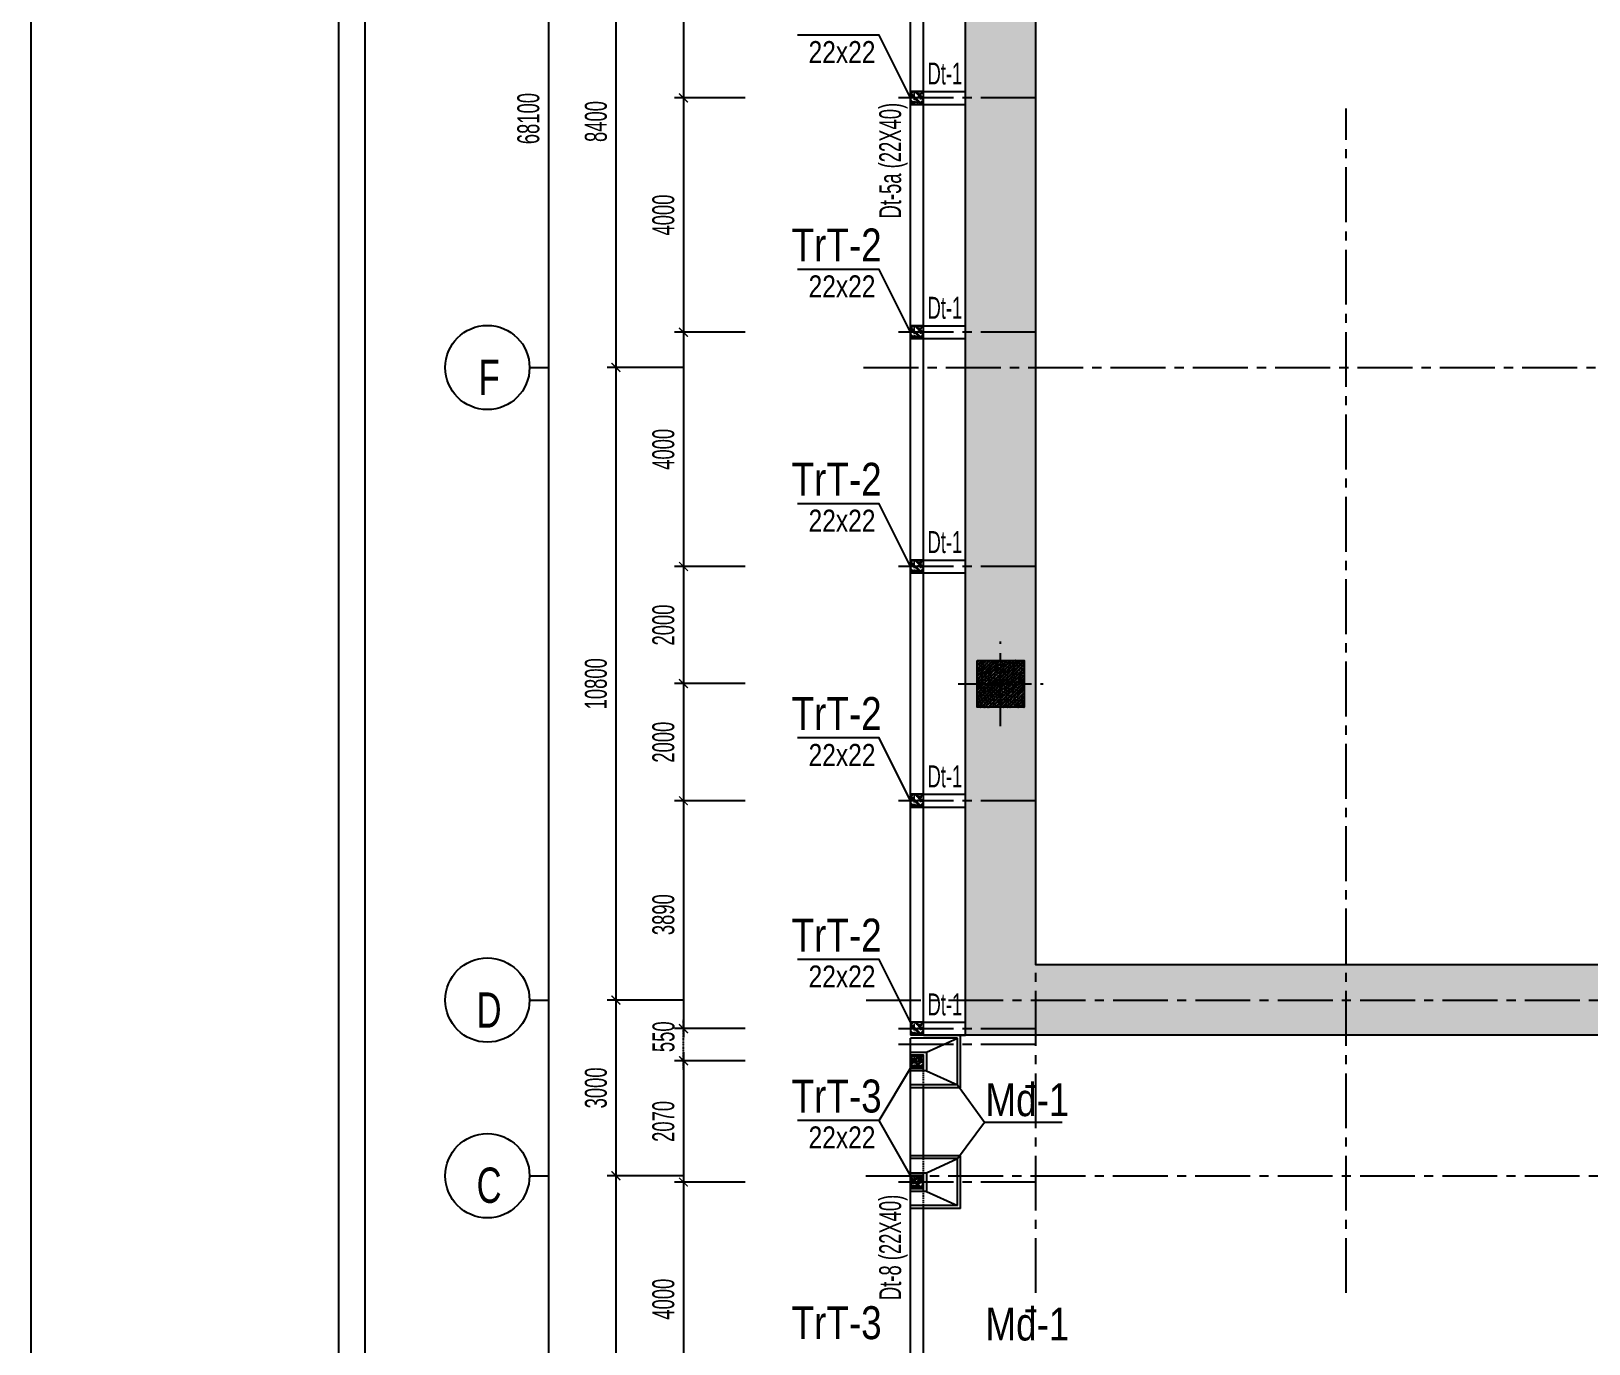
# Model space of a CAD drawing. Extents: x 195594 to 457145, y -254194 to -165094.
# Drawn here: x 195594 to 222194, y -229591 to -207179 of the extents above; entities that cross this region are included whole.
import ezdxf
from ezdxf.enums import TextEntityAlignment as Align

# ---------------------------------------------------------------- set-up
doc = ezdxf.new("R2010")
doc.units = 0
doc.header["$LTSCALE"] = 0.5
doc.header["$MEASUREMENT"] = 0
doc.linetypes.add('CENTER2', pattern=[1.125, 0.75, -0.125, 0.125, -0.125])
doc.linetypes.add('HIDDEN', pattern=[0.375, 0.25, -0.125])
doc.layers.get('0').update_dxf_attribs({"linetype": 'CONTINUOUS'})
doc.layers.get('Defpoints').update_dxf_attribs({"linetype": 'CONTINUOUS'})
for name, color, linetype in [('CDC -TEXT KHUNG', 7, 'CONTINUOUS'), ('CDC-KHUNGTEN', 7, 'CONTINUOUS'), ('CDC.01.AXIS', 160, 'CENTER2'), ('CDC.02.DIM', 1, 'CONTINUOUS'), ('CDC.03.BORDER', 3, 'CONTINUOUS'), ('CDC.04.HIDDEN', 8, 'HIDDEN'), ('CDC.06.TEXT', 2, 'CONTINUOUS'), ('CDC.10.HATCH', 9, 'CONTINUOUS'), ('CDC.11.NOTE', 8, 'CONTINUOUS')]:
    doc.layers.add(name, color=color, linetype=linetype)
doc.layers.add('Tpl_Bound', color=1, linetype='CONTINUOUS', plot=False)
doc.styles.add('ARIAL', font='arial.ttf', dxfattribs={"width": 0.6})
doc.dimstyles.new('150', dxfattribs={"dimscale": 150, "dimtxt": 2.5, "dimasz": 1, "dimexe": 1, "dimexo": 0, "dimgap": 1, "dimtad": 1, "dimdec": 0, "dimdsep": 46, "dimtxsty": 'ARIAL', "dimblk": 'ARCHTICK', "dimcen": 1, "dimdle": 1, "dimclrd": 1, "dimclre": 1, "dimclrt": 2, "dimadec": 0, "dimazin": 0, "dimtfac": 0.00072, "dimtdec": 0, "dimtix": 1, "dimtmove": 2, "dimatfit": 3, "dimldrblk": 'ARCHTICK', "dimfxl": 1, "dimtolj": 1, "dimarcsym": 0})

# ---------------------------------------------------------------- blocks, each defined once
blk = doc.blocks.new('_ARCHTICK')
at = {"color": 0, "linetype": 'ByBlock', "const_width": 0.15}
blk.add_lwpolyline([(-0.5, -0.5), (0.5, 0.5)], dxfattribs=at)
blk = doc.blocks.new('*D197')
at = {"layer": 'CDC.02.DIM', "color": 1, "lineweight": -2, "transparency": 16777216}
for p, q in [((206733, -204522), (205430, -204522)), ((205580, -204372), (205580, -213072)), ((206733, -212922), (205430, -212922))]:
    blk.add_line(p, q, dxfattribs=at)
at = {"layer": 'Defpoints', "color": 0, "transparency": 16777216}
for p in [(206733, -204522), (205580, -212922), (206733, -212922)]:
    blk.add_point(p, dxfattribs=at)
at = {"layer": 'CDC.02.DIM', "color": 1, "lineweight": -2, "transparency": 16777216, "xscale": 150, "yscale": 150, "zscale": 150}
for p, rotation in [((205580, -204522), 90), ((205580, -212922), 270)]:
    blk.add_blockref('_ARCHTICK', p, dxfattribs=dict(at, rotation=rotation))
at = {"layer": 'CDC.02.DIM', "color": 2, "transparency": 16777216, "insert": (205239, -208722), "char_height": 375, "attachment_point": 5, "rotation": 90, "style": 'ARIAL'}
blk.add_mtext('\\A1;8400', dxfattribs=at)
blk = doc.blocks.new('*D198')
at = {"layer": 'CDC.02.DIM', "color": 1, "lineweight": -2, "transparency": 16777216}
for p, q in [((205580, -212772), (205580, -223872)), ((206733, -212922), (205430, -212922)), ((206733, -223722), (205430, -223722))]:
    blk.add_line(p, q, dxfattribs=at)
at = {"layer": 'Defpoints', "color": 0, "transparency": 16777216}
for p in [(206733, -212922), (205580, -223722), (206733, -223722)]:
    blk.add_point(p, dxfattribs=at)
at = {"layer": 'CDC.02.DIM', "color": 1, "lineweight": -2, "transparency": 16777216, "xscale": 150, "yscale": 150, "zscale": 150}
for p, rotation in [((205580, -212922), 90), ((205580, -223722), 270)]:
    blk.add_blockref('_ARCHTICK', p, dxfattribs=dict(at, rotation=rotation))
at = {"layer": 'CDC.02.DIM', "color": 2, "transparency": 16777216, "insert": (205239, -218322), "char_height": 375, "attachment_point": 5, "rotation": 90, "style": 'ARIAL'}
blk.add_mtext('\\A1;10800', dxfattribs=at)
blk = doc.blocks.new('*D199')
at = {"layer": 'CDC.02.DIM', "color": 1, "lineweight": -2, "transparency": 16777216}
for p, q in [((205580, -223572), (205580, -226872)), ((206733, -223722), (205430, -223722)), ((206733, -226722), (205430, -226722))]:
    blk.add_line(p, q, dxfattribs=at)
at = {"layer": 'Defpoints', "color": 0, "transparency": 16777216}
for p in [(206733, -223722), (205580, -226722), (206733, -226722)]:
    blk.add_point(p, dxfattribs=at)
at = {"layer": 'CDC.02.DIM', "color": 1, "lineweight": -2, "transparency": 16777216, "xscale": 150, "yscale": 150, "zscale": 150}
for p, rotation in [((205580, -223722), 90), ((205580, -226722), 270)]:
    blk.add_blockref('_ARCHTICK', p, dxfattribs=dict(at, rotation=rotation))
at = {"layer": 'CDC.02.DIM', "color": 2, "transparency": 16777216, "insert": (205239, -225222), "char_height": 375, "attachment_point": 5, "rotation": 90, "style": 'ARIAL'}
blk.add_mtext('\\A1;3000', dxfattribs=at)
blk = doc.blocks.new('*D200')
at = {"layer": 'CDC.02.DIM', "color": 1, "lineweight": -2, "transparency": 16777216}
for p, q in [((204428, -174472), (204428, -242872)), ((206733, -174622), (204278, -174622)), ((206733, -242722), (204278, -242722))]:
    blk.add_line(p, q, dxfattribs=at)
at = {"layer": 'Defpoints', "color": 0, "transparency": 16777216}
for p in [(206733, -174622), (204428, -242722), (206733, -242722)]:
    blk.add_point(p, dxfattribs=at)
at = {"layer": 'CDC.02.DIM', "color": 1, "lineweight": -2, "transparency": 16777216, "xscale": 150, "yscale": 150, "zscale": 150}
for p, rotation in [((204428, -174622), 90), ((204428, -242722), 270)]:
    blk.add_blockref('_ARCHTICK', p, dxfattribs=dict(at, rotation=rotation))
at = {"layer": 'CDC.02.DIM', "color": 2, "transparency": 16777216, "insert": (204086, -208672), "char_height": 375, "attachment_point": 5, "rotation": 90, "style": 'ARIAL'}
blk.add_mtext('\\A1;68100', dxfattribs=at)
blk = doc.blocks.new('*D262')
at = {"layer": 'CDC.02.DIM', "color": 1, "lineweight": -2, "transparency": 16777216}
for p, q in [((206733, -204169), (206733, -208469)), ((207789, -204319), (206583, -204319)), ((207789, -208319), (206583, -208319))]:
    blk.add_line(p, q, dxfattribs=at)
at = {"layer": 'Defpoints', "color": 0, "transparency": 16777216}
for p in [(207789, -204319), (206733, -208319), (207789, -208319)]:
    blk.add_point(p, dxfattribs=at)
at = {"layer": 'CDC.02.DIM', "color": 1, "lineweight": -2, "transparency": 16777216, "xscale": 150, "yscale": 150, "zscale": 150}
for p, rotation in [((206733, -204319), 90), ((206733, -208319), 270)]:
    blk.add_blockref('_ARCHTICK', p, dxfattribs=dict(at, rotation=rotation))
at = {"layer": 'CDC.02.DIM', "color": 2, "transparency": 16777216, "insert": (206391, -206319), "char_height": 375, "attachment_point": 5, "rotation": 90, "style": 'ARIAL'}
blk.add_mtext('\\A1;4000', dxfattribs=at)
blk = doc.blocks.new('*D263')
at = {"layer": 'CDC.02.DIM', "color": 1, "lineweight": -2, "transparency": 16777216}
for p, q in [((206733, -208169), (206733, -212469)), ((207789, -208319), (206583, -208319)), ((207789, -212319), (206583, -212319))]:
    blk.add_line(p, q, dxfattribs=at)
at = {"layer": 'Defpoints', "color": 0, "transparency": 16777216}
for p in [(207789, -208319), (206733, -212319), (207789, -212319)]:
    blk.add_point(p, dxfattribs=at)
at = {"layer": 'CDC.02.DIM', "color": 1, "lineweight": -2, "transparency": 16777216, "xscale": 150, "yscale": 150, "zscale": 150}
for p, rotation in [((206733, -208319), 90), ((206733, -212319), 270)]:
    blk.add_blockref('_ARCHTICK', p, dxfattribs=dict(at, rotation=rotation))
at = {"layer": 'CDC.02.DIM', "color": 2, "transparency": 16777216, "insert": (206391, -210319), "char_height": 375, "attachment_point": 5, "rotation": 90, "style": 'ARIAL'}
blk.add_mtext('\\A1;4000', dxfattribs=at)
blk = doc.blocks.new('*D264')
at = {"layer": 'CDC.02.DIM', "color": 1, "lineweight": -2, "transparency": 16777216}
for p, q in [((206733, -212169), (206733, -216469)), ((207789, -212319), (206583, -212319)), ((207789, -216319), (206583, -216319))]:
    blk.add_line(p, q, dxfattribs=at)
at = {"layer": 'Defpoints', "color": 0, "transparency": 16777216}
for p in [(207789, -212319), (206733, -216319), (207789, -216319)]:
    blk.add_point(p, dxfattribs=at)
at = {"layer": 'CDC.02.DIM', "color": 1, "lineweight": -2, "transparency": 16777216, "xscale": 150, "yscale": 150, "zscale": 150}
for p, rotation in [((206733, -212319), 90), ((206733, -216319), 270)]:
    blk.add_blockref('_ARCHTICK', p, dxfattribs=dict(at, rotation=rotation))
at = {"layer": 'CDC.02.DIM', "color": 2, "transparency": 16777216, "insert": (206391, -214319), "char_height": 375, "attachment_point": 5, "rotation": 90, "style": 'ARIAL'}
blk.add_mtext('\\A1;4000', dxfattribs=at)
blk = doc.blocks.new('*D265')
at = {"layer": 'CDC.02.DIM', "color": 1, "lineweight": -2, "transparency": 16777216}
for p, q in [((207789, -218319), (206583, -218319)), ((206733, -218169), (206733, -220469)), ((207789, -220319), (206583, -220319))]:
    blk.add_line(p, q, dxfattribs=at)
at = {"layer": 'Defpoints', "color": 0, "transparency": 16777216}
for p in [(207789, -218319), (206733, -220319), (207789, -220319)]:
    blk.add_point(p, dxfattribs=at)
at = {"layer": 'CDC.02.DIM', "color": 1, "lineweight": -2, "transparency": 16777216, "xscale": 150, "yscale": 150, "zscale": 150}
for p, rotation in [((206733, -218319), 90), ((206733, -220319), 270)]:
    blk.add_blockref('_ARCHTICK', p, dxfattribs=dict(at, rotation=rotation))
at = {"layer": 'CDC.02.DIM', "color": 2, "transparency": 16777216, "insert": (206391, -219319), "char_height": 375, "attachment_point": 5, "rotation": 90, "style": 'ARIAL'}
blk.add_mtext('\\A1;2000', dxfattribs=at)
blk = doc.blocks.new('*D266')
at = {"layer": 'CDC.02.DIM', "color": 1, "lineweight": -2, "transparency": 16777216}
for p, q in [((206733, -220169), (206733, -224359)), ((207789, -220319), (206583, -220319)), ((207789, -224209), (206583, -224209))]:
    blk.add_line(p, q, dxfattribs=at)
at = {"layer": 'Defpoints', "color": 0, "transparency": 16777216}
for p in [(207789, -220319), (206733, -224209), (207789, -224209)]:
    blk.add_point(p, dxfattribs=at)
at = {"layer": 'CDC.02.DIM', "color": 1, "lineweight": -2, "transparency": 16777216, "xscale": 150, "yscale": 150, "zscale": 150}
for p, rotation in [((206733, -220319), 90), ((206733, -224209), 270)]:
    blk.add_blockref('_ARCHTICK', p, dxfattribs=dict(at, rotation=rotation))
at = {"layer": 'CDC.02.DIM', "color": 2, "transparency": 16777216, "insert": (206391, -222264), "char_height": 375, "attachment_point": 5, "rotation": 90, "style": 'ARIAL'}
blk.add_mtext('\\A1;3890', dxfattribs=at)
blk = doc.blocks.new('*D287')
at = {"layer": 'CDC.02.DIM', "color": 1, "lineweight": -2, "transparency": 16777216}
for p, q in [((206733, -216169), (206733, -218469)), ((207789, -216319), (206583, -216319)), ((207789, -218319), (206583, -218319))]:
    blk.add_line(p, q, dxfattribs=at)
at = {"layer": 'Defpoints', "color": 0, "transparency": 16777216}
for p in [(207789, -216319), (206733, -218319), (207789, -218319)]:
    blk.add_point(p, dxfattribs=at)
at = {"layer": 'CDC.02.DIM', "color": 1, "lineweight": -2, "transparency": 16777216, "xscale": 150, "yscale": 150, "zscale": 150}
for p, rotation in [((206733, -216319), 90), ((206733, -218319), 270)]:
    blk.add_blockref('_ARCHTICK', p, dxfattribs=dict(at, rotation=rotation))
at = {"layer": 'CDC.02.DIM', "color": 2, "transparency": 16777216, "insert": (206391, -217319), "char_height": 375, "attachment_point": 5, "rotation": 90, "style": 'ARIAL'}
blk.add_mtext('\\A1;2000', dxfattribs=at)
blk = doc.blocks.new('*D296')
at = {"layer": 'CDC.04.HIDDEN', "color": 1, "lineweight": -2, "transparency": 16777216}
for p, q in [((207789, -224209), (206586, -224209)), ((206736, -224909), (206736, -224059)), ((207789, -224759), (206586, -224759))]:
    blk.add_line(p, q, dxfattribs=at)
at = {"layer": 'Defpoints', "color": 0, "transparency": 16777216}
for p in [(206736, -224209), (207789, -224209), (207789, -224759)]:
    blk.add_point(p, dxfattribs=at)
at = {"layer": 'CDC.04.HIDDEN', "color": 1, "lineweight": -2, "transparency": 16777216, "xscale": 150, "yscale": 150, "zscale": 150}
for p, rotation in [((206736, -224209), 90), ((206736, -224759), 270)]:
    blk.add_blockref('_ARCHTICK', p, dxfattribs=dict(at, rotation=rotation))
at = {"layer": 'CDC.04.HIDDEN', "color": 2, "transparency": 16777216, "insert": (206394, -224348), "char_height": 375, "attachment_point": 5, "rotation": 90, "style": 'ARIAL'}
blk.add_mtext('\\A1;550', dxfattribs=at)
blk = doc.blocks.new('*D297')
at = {"layer": 'CDC.02.DIM', "color": 1, "lineweight": -2, "transparency": 16777216}
for p, q in [((207789, -224759), (206583, -224759)), ((206733, -224609), (206733, -226979)), ((207789, -226829), (206583, -226829))]:
    blk.add_line(p, q, dxfattribs=at)
at = {"layer": 'Defpoints', "color": 0, "transparency": 16777216}
for p in [(207789, -224759), (206733, -226829), (207789, -226829)]:
    blk.add_point(p, dxfattribs=at)
at = {"layer": 'CDC.02.DIM', "color": 1, "lineweight": -2, "transparency": 16777216, "xscale": 150, "yscale": 150, "zscale": 150}
for p, rotation in [((206733, -224759), 90), ((206733, -226829), 270)]:
    blk.add_blockref('_ARCHTICK', p, dxfattribs=dict(at, rotation=rotation))
at = {"layer": 'CDC.02.DIM', "color": 2, "transparency": 16777216, "insert": (206391, -225794), "char_height": 375, "attachment_point": 5, "rotation": 90, "style": 'ARIAL'}
blk.add_mtext('\\A1;2070', dxfattribs=at)
blk = doc.blocks.new('*D298')
at = {"layer": 'CDC.02.DIM', "color": 1, "lineweight": -2, "transparency": 16777216}
for p, q in [((207789, -226829), (206583, -226829)), ((206733, -226679), (206733, -230979)), ((207789, -230829), (206583, -230829))]:
    blk.add_line(p, q, dxfattribs=at)
at = {"layer": 'Defpoints', "color": 0, "transparency": 16777216}
for p in [(207789, -226829), (206733, -230829), (207789, -230829)]:
    blk.add_point(p, dxfattribs=at)
at = {"layer": 'CDC.02.DIM', "color": 1, "lineweight": -2, "transparency": 16777216, "xscale": 150, "yscale": 150, "zscale": 150}
for p, rotation in [((206733, -226829), 90), ((206733, -230829), 270)]:
    blk.add_blockref('_ARCHTICK', p, dxfattribs=dict(at, rotation=rotation))
at = {"layer": 'CDC.02.DIM', "color": 2, "transparency": 16777216, "insert": (206391, -228829), "char_height": 375, "attachment_point": 5, "rotation": 90, "style": 'ARIAL'}
blk.add_mtext('\\A1;4000', dxfattribs=at)
blk = doc.blocks.new('Mđ')
at = {"layer": 'CDC.10.HATCH'}
h = blk.add_hatch(dxfattribs=at)
h.set_pattern_fill('CHAU-01', color=256, scale=20, angle=90, style=0, pattern_type=2)
h.set_pattern_definition([(140, (558407.02, -1874956.22), (12.550427, 143.4520365), [15, -165]), (85, (558407.02, -1874956.22), (-150.438427, -27.750267), [12, -132]), (190.4514, (558408.06, -1874944.26), (-137.887908, 115.701876), [12.748038, -140.228422]), (136.1842, (558367.02, -1874956.22), (33.103803, 213.44821), [22.5, -247.5]), (186.6356, (558369.78, -1874938.43), (-194.823574, 186.93254), [19.122058, -210.3426]), (81.1842, (558367.02, -1874956.22), (-194.82372, 186.93239), [18, -198]), (111, (558377.02, -1874936.22), (80.523778, 119.3814104), [15, -165]), (56, (558377.02, -1874936.22), (-145.030009, 48.663066), [12, -132]), (161.4514, (558383.73, -1874926.27), (-64.506099, 168.044526), [12.748038, -140.228422]), (127.5, (558407.02, -1874956.217), (-66.5787708, 2.431971), [0, -130.4, 0, -134, 0, -132.5]), (97.5, (558407.02, -1874956.22), (-78.8823424, 52.6139075), [0, -76.4, 0, -127.4, 0, -50.5]), (57.5, (558407.02, -1875000.82), (4.5109743, 106.7644872), [0, -50, 0, -156, 0, -207]), (47.5, (558407.02, -1875020.82), (-20.0209965, 116.637234), [0, -65, 0, -103.6, 0, -147]), (135, (558407.02, -1874956.22), (-60.1040764, -60.1040764), []), (135, (558382.52, -1874956.22), (-60.1040764, -60.1040764), [])])
h.paths.add_polyline_path([(391479, -144098), (391549, -144098), (391549, -143948), (391479, -143948)])
h.paths.add_polyline_path([(391549, -144098), (391699, -144098), (391699, -143948), (391549, -143948)])
h.paths.add_polyline_path([(391699, -143948), (391699, -143878), (391549, -143878), (391549, -143948)])
h.paths.add_polyline_path([(391479, -143878), (391479, -143948), (391549, -143948), (391549, -143878)])
at = {"layer": 'CDC.03.BORDER'}
for p, q in [((390849, -143828), (390849, -143538)), ((390849, -143538), (391699, -143538)), ((390899, -143828), (390899, -143588)), ((390899, -143588), (391699, -143588)), ((390849, -144438), (390849, -143828)), ((390899, -144388), (390899, -143828)), ((390899, -144388), (391699, -144388)), ((390849, -144438), (391699, -144438))]:
    blk.add_line(p, q, dxfattribs=at)
at = {"layer": 'CDC.10.HATCH'}
for p, q in [((391429, -143828), (390899, -143588)), ((391429, -144148), (390899, -144388))]:
    blk.add_line(p, q, dxfattribs=at)
for points in [[(391699, -143828), (391429, -143828), (391429, -144148), (391699, -144148)], [(391479, -143878), (391699, -143878), (391699, -144098), (391479, -144098)]]:
    blk.add_lwpolyline(points, close=True, dxfattribs=at)
blk = doc.blocks.new('*D308')
at = {"layer": 'CDC.02.DIM', "color": 1, "lineweight": -2, "transparency": 16777216}
for p, q in [((205580, -226572), (205580, -234872)), ((206733, -226722), (205430, -226722)), ((206733, -234722), (205430, -234722))]:
    blk.add_line(p, q, dxfattribs=at)
at = {"layer": 'Defpoints', "color": 0, "transparency": 16777216}
for p in [(206733, -226722), (205580, -234722), (206733, -234722)]:
    blk.add_point(p, dxfattribs=at)
at = {"layer": 'CDC.02.DIM', "color": 1, "lineweight": -2, "transparency": 16777216, "xscale": 150, "yscale": 150, "zscale": 150}
for p, rotation in [((205580, -226722), 90), ((205580, -234722), 270)]:
    blk.add_blockref('_ARCHTICK', p, dxfattribs=dict(at, rotation=rotation))
at = {"layer": 'CDC.02.DIM', "color": 2, "transparency": 16777216, "insert": (205239, -230722), "char_height": 375, "attachment_point": 5, "rotation": 90, "style": 'ARIAL'}
blk.add_mtext('\\A1;8000', dxfattribs=at)
blk = doc.blocks.new('Khung tên chuẩn')
at = {"layer": 'CDC-KHUNGTEN'}
blk.add_lwpolyline([(30654, -246309), (30654, -189709), (-40446, -189709), (-40446, -246309)], close=True, dxfattribs=at)
at = {"layer": 'CDC.10.HATCH', "color": 8}
blk.add_lwpolyline([(-40746, -246609), (38754, -246609), (38754, -189409), (-40746, -189409)], close=True, dxfattribs=at)
at = {"layer": 'Defpoints', "color": 1}
blk.add_lwpolyline([(-44246, -247709), (-44246, -188309), (39854, -188309), (39854, -247709), (-44246, -247709)], close=True, dxfattribs=at)

msp = doc.modelspace()

# ---------------------------------------------------------------- hatches: boundary and pattern name
at = {"layer": 'CDC.10.HATCH'}
h = msp.add_hatch(dxfattribs=at)
h.set_pattern_fill('SACNCR', color=256, scale=3000, style=0)
h.set_pattern_definition([(45, (-129959.83, -226413.84), (-198.87378, 198.87378), []), (45, (-129760.96, -226413.84), (-198.87378, 198.87378), [0, -281.25])])
h.paths.add_polyline_path([(276349.4, -175822), (276349.4, -223122), (266049.9, -223122), (266049.9, -212322), (223047.4, -212322), (223047.4, -223122), (218449.9, -223122), (212749.4, -223122), (212749.4, -175822)], flags=16)
h.paths.add_polyline_path([(276549.4, -199522), (276549.4, -198722), (277349.4, -198722), (277349.4, -199522)])
h.paths.add_polyline_path([(276799.4, -184522), (277099.4, -184522), (277099.4, -184822), (276799.4, -184822)])
h.paths.add_polyline_path([(229481, -212322), (229481, -213522), (229959.4, -213522), (229959.4, -212322), (230249.4, -212322), (230249.4, -213522), (264849.9, -213522), (264849.9, -223122), (264148.9, -223122), (264148.9, -224322), (277549.4, -224322), (277549.4, -174622), (211549.4, -174622), (211549.4, -224322), (224949.9, -224322), (224949.9, -223122), (224247.4, -223122), (224247.4, -213522), (229216, -213522), (229216, -212322)])
h = msp.add_hatch(dxfattribs=at)
h.set_pattern_fill('1BETONG2-BOP', color=256, scale=20, style=0, pattern_type=2)
h.set_pattern_definition([(50, (-129249.44, -211950.3), (143.452037, -12.550427), [15, -165]), (355, (-129249.44, -211950.3), (-27.750267, 150.438427), [12, -132]), (100.4514, (-129237.48, -211951.35), (115.701876, 137.88791), [12.74804, -140.22842]), (46.1842, (-129249.44, -211910.3), (213.44821, -33.1038), [22.5, -247.5]), (96.6356, (-129231.65, -211913.06), (186.93254, 194.82357), [19.12206, -210.3426]), (351.1842, (-129249.44, -211910.3), (186.93239, 194.82372), [18, -198]), (21, (-129229.44, -211920.3), (119.38141, -80.52378), [15, -165]), (226, (-129229.44, -211920.3), (134.376424, -73.10796), [12, -132]), (71.4514, (-129219.49, -211927.01), (168.044526, 64.5061), [12.74804, -140.22842]), (67.5, (-129249.44, -211950.304), (-31.183237, 58.874892), [0, -130.4, 0, -134, 0, -132.5]), (4.5, (-129249.44, -211950.304), (56.670185, 76.020638), [0, -76.4, 0, -127.4, 0, -50.5]), (327.5, (-129294.04, -211950.304), (106.764487, -4.510974), [0, -50, 0, -156, 0, -207]), (317.5, (-129314.04, -211950.3), (116.637234, 20.020996), [0, -65, 0, -103.6, 0, -147]), (315, (-129249.44, -211950.3), (60.104076, 60.104076), []), (315, (-129249.44, -211925.8), (60.104076, 60.104076), [])])
h.paths.add_polyline_path([(210831.5, -208209), (210611.5, -208209), (210611.5, -208429), (210831.5, -208429)])
h = msp.add_hatch(dxfattribs=at)
h.set_pattern_fill('1BETONG2-BOP', color=256, scale=20, style=0, pattern_type=2)
h.set_pattern_definition([(50, (-129249.44, -215950.3), (143.452037, -12.550427), [15, -165]), (355, (-129249.44, -215950.3), (-27.750267, 150.438427), [12, -132]), (100.4514, (-129237.48, -215951.35), (115.701876, 137.88791), [12.74804, -140.22842]), (46.1842, (-129249.44, -215910.3), (213.44821, -33.1038), [22.5, -247.5]), (96.6356, (-129231.65, -215913.06), (186.93254, 194.82357), [19.12206, -210.3426]), (351.1842, (-129249.44, -215910.3), (186.93239, 194.82372), [18, -198]), (21, (-129229.44, -215920.3), (119.38141, -80.52378), [15, -165]), (226, (-129229.44, -215920.3), (134.376424, -73.10796), [12, -132]), (71.4514, (-129219.49, -215927.01), (168.044526, 64.5061), [12.74804, -140.22842]), (67.5, (-129249.44, -215950.304), (-31.183237, 58.874892), [0, -130.4, 0, -134, 0, -132.5]), (4.5, (-129249.44, -215950.304), (56.670185, 76.020638), [0, -76.4, 0, -127.4, 0, -50.5]), (327.5, (-129294.04, -215950.304), (106.764487, -4.510974), [0, -50, 0, -156, 0, -207]), (317.5, (-129314.04, -215950.3), (116.637234, 20.020996), [0, -65, 0, -103.6, 0, -147]), (315, (-129249.44, -215950.3), (60.104076, 60.104076), []), (315, (-129249.44, -215925.8), (60.104076, 60.104076), [])])
h.paths.add_polyline_path([(210831.5, -212209), (210611.5, -212209), (210611.5, -212429), (210831.5, -212429)])
h = msp.add_hatch(dxfattribs=at)
h.set_pattern_fill('1BETONG2-BOP', color=256, scale=20, style=0, pattern_type=2)
h.set_pattern_definition([(50, (-129249.44, -219950.3), (143.452037, -12.550427), [15, -165]), (355, (-129249.44, -219950.3), (-27.750267, 150.438427), [12, -132]), (100.4514, (-129237.48, -219951.35), (115.701876, 137.88791), [12.74804, -140.22842]), (46.1842, (-129249.44, -219910.3), (213.44821, -33.1038), [22.5, -247.5]), (96.6356, (-129231.65, -219913.06), (186.93254, 194.82357), [19.12206, -210.3426]), (351.1842, (-129249.44, -219910.3), (186.93239, 194.82372), [18, -198]), (21, (-129229.44, -219920.3), (119.38141, -80.52378), [15, -165]), (226, (-129229.44, -219920.3), (134.376424, -73.10796), [12, -132]), (71.4514, (-129219.49, -219927.01), (168.044526, 64.5061), [12.74804, -140.22842]), (67.5, (-129249.44, -219950.304), (-31.183237, 58.874892), [0, -130.4, 0, -134, 0, -132.5]), (4.5, (-129249.44, -219950.304), (56.670185, 76.020638), [0, -76.4, 0, -127.4, 0, -50.5]), (327.5, (-129294.04, -219950.304), (106.764487, -4.510974), [0, -50, 0, -156, 0, -207]), (317.5, (-129314.04, -219950.3), (116.637234, 20.020996), [0, -65, 0, -103.6, 0, -147]), (315, (-129249.44, -219950.3), (60.104076, 60.104076), []), (315, (-129249.44, -219925.8), (60.104076, 60.104076), [])])
h.paths.add_polyline_path([(210831.5, -216209), (210611.5, -216209), (210611.5, -216429), (210831.5, -216429)])
h = msp.add_hatch(dxfattribs=at)
h.set_pattern_fill('1BETONG2-BOP', color=256, scale=10, angle=90, style=0, pattern_type=2)
h.set_pattern_definition([(140, (-127756.355, -233142.043), (6.275213, 71.726018), [7.5, -82.5]), (85, (-127756.355, -233142.04), (-75.219213, -13.875133), [6, -66]), (190.4514, (-127755.83, -233136.066), (-68.943954, 57.850938), [6.374019, -70.114211]), (136.1842, (-127776.355, -233142.04), (16.551901, 106.724105), [11.25, -123.75]), (186.6356, (-127774.98, -233133.15), (-97.411787, 93.46627), [9.56103, -105.1713]), (81.1842, (-127776.36, -233142.04), (-97.41186, 93.466195), [9, -99]), (111, (-127771.355, -233132.043), (40.261889, 59.690705), [7.5, -82.5]), (316, (-127771.355, -233132.04), (36.553981, 67.188212), [6, -66]), (161.4514, (-127768, -233127.07), (-32.25305, 84.022263), [6.374019, -70.114211]), (157.5, (-127756.355, -233142.043), (-29.4374462, -15.5916183), [0, -65.2, 0, -67, 0, -66.25]), (94.5, (-127756.355, -233142.043), (-38.010319, 28.3350924), [0, -38.2, 0, -63.7, 0, -25.25]), (57.5, (-127756.355, -233164.343), (2.2554872, 53.3822436), [0, -25, 0, -78, 0, -103.5]), (47.5, (-127756.355, -233174.343), (-10.010498, 58.318617), [0, -32.5, 0, -51.8, 0, -73.5]), (45, (-127756.355, -233142.043), (-30.052038, 30.052038), []), (45, (-127768.605, -233142.043), (-30.052038, 30.052038), [])])
h.paths.add_polyline_path([(212149.4, -217922), (211749.4, -217922), (211749.4, -218322), (212149.4, -218322)])
h.paths.add_polyline_path([(212549.4, -217922), (212149.4, -217922), (212149.4, -218322), (212549.4, -218322)])
h.paths.add_polyline_path([(212549.4, -218322), (212149.4, -218322), (212149.4, -218722), (212549.4, -218722)])
h.paths.add_polyline_path([(212149.4, -218322), (211749.4, -218322), (211749.4, -218722), (212149.4, -218722)])
h = msp.add_hatch(dxfattribs=at)
h.set_pattern_fill('1BETONG2-BOP', color=256, scale=20, style=0, pattern_type=2)
h.set_pattern_definition([(50, (-129249.44, -223950.3), (143.452037, -12.550427), [15, -165]), (355, (-129249.44, -223950.3), (-27.750267, 150.438427), [12, -132]), (100.4514, (-129237.48, -223951.35), (115.701876, 137.88791), [12.74804, -140.22842]), (46.1842, (-129249.44, -223910.3), (213.44821, -33.1038), [22.5, -247.5]), (96.6356, (-129231.65, -223913.06), (186.93254, 194.82357), [19.12206, -210.3426]), (351.1842, (-129249.44, -223910.3), (186.93239, 194.82372), [18, -198]), (21, (-129229.44, -223920.3), (119.38141, -80.52378), [15, -165]), (226, (-129229.44, -223920.3), (134.376424, -73.10796), [12, -132]), (71.4514, (-129219.49, -223927.01), (168.044526, 64.5061), [12.74804, -140.22842]), (67.5, (-129249.44, -223950.304), (-31.183237, 58.874892), [0, -130.4, 0, -134, 0, -132.5]), (4.5, (-129249.44, -223950.304), (56.670185, 76.020638), [0, -76.4, 0, -127.4, 0, -50.5]), (327.5, (-129294.04, -223950.304), (106.764487, -4.510974), [0, -50, 0, -156, 0, -207]), (317.5, (-129314.04, -223950.3), (116.637234, 20.020996), [0, -65, 0, -103.6, 0, -147]), (315, (-129249.44, -223950.3), (60.104076, 60.104076), []), (315, (-129249.44, -223925.8), (60.104076, 60.104076), [])])
h.paths.add_polyline_path([(210831.5, -220209), (210611.5, -220209), (210611.5, -220429), (210831.5, -220429)])
h = msp.add_hatch(dxfattribs=at)
h.set_pattern_fill('1BETONG2-BOP', color=256, scale=20, style=0, pattern_type=2)
h.set_pattern_definition([(50, (-129249.44, -227843.33), (143.452037, -12.550427), [15, -165]), (355, (-129249.44, -227843.33), (-27.750267, 150.438427), [12, -132]), (100.4514, (-129237.48, -227844.38), (115.701876, 137.88791), [12.74804, -140.22842]), (46.1842, (-129249.44, -227803.33), (213.44821, -33.1038), [22.5, -247.5]), (96.6356, (-129231.65, -227806.1), (186.93254, 194.82357), [19.12206, -210.3426]), (351.1842, (-129249.44, -227803.33), (186.93239, 194.82372), [18, -198]), (21, (-129229.44, -227813.33), (119.38141, -80.52378), [15, -165]), (226, (-129229.44, -227813.33), (134.376424, -73.10796), [12, -132]), (71.4514, (-129219.49, -227820.04), (168.044526, 64.5061), [12.74804, -140.22842]), (67.5, (-129249.44, -227843.33), (-31.183237, 58.874892), [0, -130.4, 0, -134, 0, -132.5]), (4.5, (-129249.44, -227843.33), (56.670185, 76.020638), [0, -76.4, 0, -127.4, 0, -50.5]), (327.5, (-129294.04, -227843.33), (106.764487, -4.510974), [0, -50, 0, -156, 0, -207]), (317.5, (-129314.04, -227843.33), (116.637234, 20.020996), [0, -65, 0, -103.6, 0, -147]), (315, (-129249.44, -227843.33), (60.104076, 60.104076), []), (315, (-129249.44, -227818.83), (60.104076, 60.104076), [])])
h.paths.add_polyline_path([(210831.5, -224102), (210611.5, -224102), (210611.5, -224322), (210831.5, -224322)])
h = msp.add_hatch(dxfattribs=at)
h.set_pattern_fill('1BETONG2-BOP', color=256, scale=20, style=0, pattern_type=2)
h.set_pattern_definition([(50, (-129249.44, -228403.33), (143.452037, -12.550427), [15, -165]), (355, (-129249.44, -228403.33), (-27.750267, 150.438427), [12, -132]), (100.4514, (-129237.48, -228404.38), (115.701876, 137.88791), [12.74804, -140.22842]), (46.1842, (-129249.44, -228363.33), (213.44821, -33.1038), [22.5, -247.5]), (96.6356, (-129231.65, -228366.1), (186.93254, 194.82357), [19.12206, -210.3426]), (351.1842, (-129249.44, -228363.33), (186.93239, 194.82372), [18, -198]), (21, (-129229.44, -228373.33), (119.38141, -80.52378), [15, -165]), (226, (-129229.44, -228373.33), (134.376424, -73.10796), [12, -132]), (71.4514, (-129219.49, -228380.04), (168.044526, 64.5061), [12.74804, -140.22842]), (67.5, (-129249.44, -228403.33), (-31.183237, 58.874892), [0, -130.4, 0, -134, 0, -132.5]), (4.5, (-129249.44, -228403.33), (56.670185, 76.020638), [0, -76.4, 0, -127.4, 0, -50.5]), (327.5, (-129294.04, -228403.33), (106.764487, -4.510974), [0, -50, 0, -156, 0, -207]), (317.5, (-129314.04, -228403.33), (116.637234, 20.020996), [0, -65, 0, -103.6, 0, -147]), (315, (-129249.44, -228403.33), (60.104076, 60.104076), []), (315, (-129249.44, -228378.83), (60.104076, 60.104076), [])])
h.paths.add_polyline_path([(210831.5, -224662), (210611.5, -224662), (210611.5, -224882), (210831.5, -224882)])
h = msp.add_hatch(dxfattribs=at)
h.set_pattern_fill('1BETONG2-BOP', color=256, scale=20, style=0, pattern_type=2)
h.set_pattern_definition([(50, (-129249.44, -230460.3), (143.452037, -12.550427), [15, -165]), (355, (-129249.44, -230460.3), (-27.750267, 150.438427), [12, -132]), (100.4514, (-129237.48, -230461.35), (115.701876, 137.88791), [12.74804, -140.22842]), (46.1842, (-129249.44, -230420.3), (213.44821, -33.1038), [22.5, -247.5]), (96.6356, (-129231.65, -230423.06), (186.93254, 194.82357), [19.12206, -210.3426]), (351.1842, (-129249.44, -230420.3), (186.93239, 194.82372), [18, -198]), (21, (-129229.44, -230430.3), (119.38141, -80.52378), [15, -165]), (226, (-129229.44, -230430.3), (134.376424, -73.10796), [12, -132]), (71.4514, (-129219.49, -230437.01), (168.044526, 64.5061), [12.74804, -140.22842]), (67.5, (-129249.44, -230460.304), (-31.183237, 58.874892), [0, -130.4, 0, -134, 0, -132.5]), (4.5, (-129249.44, -230460.304), (56.670185, 76.020638), [0, -76.4, 0, -127.4, 0, -50.5]), (327.5, (-129294.04, -230460.304), (106.764487, -4.510974), [0, -50, 0, -156, 0, -207]), (317.5, (-129314.04, -230460.3), (116.637234, 20.020996), [0, -65, 0, -103.6, 0, -147]), (315, (-129249.44, -230460.3), (60.104076, 60.104076), []), (315, (-129249.44, -230435.8), (60.104076, 60.104076), [])])
h.paths.add_polyline_path([(210831.5, -226719), (210611.5, -226719), (210611.5, -226939), (210831.5, -226939)])

# ---------------------------------------------------------------- linework, layer by layer
at = {"layer": 'CDC.01.AXIS', "ltscale": 2500}
for p, q in [((212749.4, -228723), (212749.4, -174322.5)), ((212749.4, -208319), (210389.3, -208319)), ((218049.4, -228723), (218049.4, -208502.3)), ((212749.4, -212319), (210389.3, -212319)), ((209807.1, -212922), (279396.4, -212922)), ((212749.4, -216319), (210389.3, -216319)), ((212149.4, -219046.6), (212149.4, -217597.4)), ((211424.8, -218322), (212874, -218322)), ((212749.4, -220319), (210389.3, -220319)), ((209850.4, -223722), (278460.8, -223722)), ((212749.4, -224212), (210389.3, -224212)), ((212749.4, -224479), (210389.3, -224479)), ((209848.9, -226722), (278460.8, -226722)), ((212749.4, -226829), (210389.3, -226829))]:
    msp.add_line(p, q, dxfattribs=at)
at = {"layer": 'CDC.03.BORDER'}
for p, q in [((210611.5, -224102), (210611.5, -204209)), ((210611.5, -208209), (210831.5, -208209)), ((210831.5, -208209), (211549.4, -208209)), ((210831.5, -208429), (211549.4, -208429)), ((210611.5, -212209), (210831.5, -212209)), ((210831.5, -212209), (211549.4, -212209)), ((210831.5, -212429), (211549.4, -212429)), ((210611.5, -216209), (210831.5, -216209)), ((210831.5, -216209), (211549.4, -216209)), ((210831.5, -216429), (211549.4, -216429)), ((210611.5, -220209), (210831.5, -220209)), ((210831.5, -220209), (211549.4, -220209)), ((210831.5, -220429), (211549.4, -220429)), ((210831.5, -224102), (211549.4, -224102)), ((211549.4, -224322), (210611.5, -224322)), ((210611.5, -248932), (210611.5, -224372)), ((210831.5, -224322), (211549.4, -224322)), ((210831.5, -224882), (210611.5, -224882)), ((210831.5, -226429.8), (210831.5, -225172)), ((210831.5, -226939), (210611.5, -226939)), ((210831.5, -230429.6), (210831.5, -227229.8))]:
    msp.add_line(p, q, dxfattribs=at)
for points in [[(210831.5, -224102), (210831.5, -204209)], [(211749.4, -217922), (212549.4, -217922), (212549.4, -218722), (211749.4, -218722), (211749.4, -217922)], [(210831.5, -224322), (210831.5, -224102), (210611.5, -224102), (210611.5, -224322)], [(210831.5, -224882), (210831.5, -224662), (210611.5, -224662), (210611.5, -224882)], [(210831.5, -226939), (210831.5, -226719), (210611.5, -226719), (210611.5, -226939)]]:
    msp.add_lwpolyline(points, dxfattribs=at)
for points in [[(210611.5, -208429), (210831.5, -208429), (210831.5, -208209), (210611.5, -208209)], [(210611.5, -212429), (210831.5, -212429), (210831.5, -212209), (210611.5, -212209)], [(210611.5, -216429), (210831.5, -216429), (210831.5, -216209), (210611.5, -216209)], [(210611.5, -220429), (210831.5, -220429), (210831.5, -220209), (210611.5, -220209)]]:
    msp.add_lwpolyline(points, close=True, dxfattribs=at)
at = {"layer": 'CDC.04.HIDDEN', "ltscale": 200}
for p, q in [((210831.5, -225172), (210831.5, -224882)), ((210831.5, -226719.8), (210831.5, -226429.8)), ((210831.5, -227229.8), (210831.5, -226939.8))]:
    msp.add_line(p, q, dxfattribs=at)
at = {"layer": 'CDC.10.HATCH'}
for points in [[(211549.4, -224322), (211549.4, -174622), (277549.4, -174622), (277549.4, -224322), (265949.9, -224322)], [(218449.9, -223122), (212749.4, -223122), (212749.4, -175822), (276349.4, -175822), (276349.4, -223122), (266049.9, -223122), (266049.9, -212322), (223047.4, -212322), (223047.4, -223122), (218449.9, -223122)], [(224949.9, -223122), (224949.9, -224322), (211549.4, -224322)]]:
    msp.add_lwpolyline(points, dxfattribs=at)
at = {"layer": 'CDC.11.NOTE'}
for p, q in [((204104.7, -212922), (204427.8, -212922)), ((204104.7, -223722), (204427.8, -223722)), ((210074.8, -225777.6), (210611.5, -224882)), ((211875.6, -225809.9), (211411.5, -225172)), ((204104.7, -226722), (204427.8, -226722))]:
    msp.add_line(p, q, dxfattribs=at)
for points in [[(210611.5, -208319), (210074.8, -207247.3), (208677.9, -207247.3)], [(210611.5, -212319), (210074.8, -211247.3), (208677.9, -211247.3)], [(210611.5, -216319), (210074.8, -215247.3), (208677.9, -215247.3)], [(210611.5, -220319), (210074.8, -219247.3), (208677.9, -219247.3)], [(210611.5, -224102), (210074.8, -223030.3), (208677.9, -223030.3)], [(210611.5, -226719), (210074.8, -225777.6), (208677.9, -225777.6)], [(213199.1, -225809.9), (211875.6, -225809.9), (211411.5, -226429.8)]]:
    msp.add_lwpolyline(points, dxfattribs=at)
for centre in [(203385.4, -212922), (203385.4, -223722), (203385.4, -226722)]:
    msp.add_circle(centre, 719.3, dxfattribs=at)
at = {"layer": 'Tpl_Bound', "color": 1}
msp.add_lwpolyline([(195594.3, -254193.8), (195594.3, -165093.8), (321744.3, -165093.8), (321744.3, -254193.8)], close=True, dxfattribs=at)

# ---------------------------------------------------------------- block references
at = {"layer": 'CDC -TEXT KHUNG', "color": 7, "xscale": 1.500000000771252, "yscale": 1.500000000771252, "zscale": 1.500000000771252}
msp.add_blockref('Khung tên chuẩn', (261963.1, 117369.1), dxfattribs=at)
at = {"layer": 'CDC.03.BORDER', "xscale": -1}
for p in [(602310.8, -80783.8), (602310.8, -82841.6)]:
    msp.add_blockref('Mđ', p, dxfattribs=at)

# ---------------------------------------------------------------- texts
at = {"layer": 'CDC.06.TEXT', "style": 'ARIAL', "width": 0.8}
for p in [(209440.5, -207536.3), (209440.5, -211536.3), (209440.5, -215536.3), (209440.5, -219536.3), (209440.5, -223319.3), (209440.5, -226066.6)]:
    msp.add_text('22x22', height=375, dxfattribs=at).set_placement(p, align=Align.MIDDLE_CENTER)
at = {"layer": 'CDC.06.TEXT', "style": 'ARIAL'}
for s, height, width, p in [('Dt-1', 375, 0.6, (210900.8, -207902.4)), ('TrT-2', 562.5, 0.8, (208580.8, -210830.1)), ('Dt-1', 375, 0.6, (210900.8, -211902.4)), ('TrT-2', 562.5, 0.8, (208580.8, -214830.1)), ('Dt-1', 375, 0.6, (210900.8, -215902.4)), ('TrT-2', 562.5, 0.8, (208580.8, -218830.1)), ('Dt-1', 375, 0.6, (210900.8, -219902.4)), ('TrT-2', 562.5, 0.8, (208580.8, -222613.1)), ('Dt-1', 375, 0.6, (210900.8, -223795.5)), ('TrT-3', 562.5, 0.8, (208580.8, -225360.4)), ('TrT-3', 562.5, 0.8, (208580.8, -229230.1))]:
    msp.add_text(s, height=height, dxfattribs=dict(at, width=width)).set_placement(p, align=Align.MIDDLE_LEFT)
at = {"layer": 'CDC.06.TEXT', "style": 'ARIAL', "width": 0.6}
for s, p in [('Dt-5a (22X40)', (210262.9, -210377.5)), ('Dt-8 (22X40)', (210262.9, -228844.3))]:
    msp.add_text(s, height=375, rotation=90, dxfattribs=at).set_placement(p, align=Align.MIDDLE_LEFT)
at = {"layer": 'CDC.06.TEXT', "style": 'ARIAL', "width": 0.8}
for p in [(213321.7, -225703.6), (213321.7, -229534.1)]:
    msp.add_text('Mđ-1', height=562.5, dxfattribs=at).set_placement(p, align=Align.RIGHT)
at = {"layer": 'CDC.06.TEXT', "char_height": 602.851, "width": 560.217, "attachment_point": 8, "line_spacing_factor": 0.938532}
for s, insert in [('{\\fArial|b0|i0|c0|p34;\\W0.7;F}', (203413.9, -213393)), ('{\\fArial|b0|i0|c0|p34;\\W0.7;D}', (203413.9, -224193)), ('{\\fArial|b0|i0|c0|p34;\\W0.7;C}', (203413.9, -227193))]:
    msp.add_mtext(s, dxfattribs=dict(at, insert=insert))

# ---------------------------------------------------------------- dimensions: what is measured, and where the dimension line sits
at = {"layer": 'CDC.02.DIM'}
for base, p1, p2, picture, middle in [((204427.8, -242722), (206732.8, -174622), (206732.8, -242722), '*D200', (204086.3, -208672)), ((206732.8, -208319), (207788.7, -204319), (207788.7, -208319), '*D262', (206391.4, -206319)), ((205580.3, -212922), (206732.8, -204522), (206732.8, -212922), '*D197', (205238.9, -208722)), ((206732.8, -212319), (207788.7, -208319), (207788.7, -212319), '*D263', (206391.4, -210319)), ((206732.8, -216319), (207788.7, -212319), (207788.7, -216319), '*D264', (206391.4, -214319)), ((205580.3, -223722), (206732.8, -212922), (206732.8, -223722), '*D198', (205238.9, -218322)), ((206732.8, -218319), (207788.7, -216319), (207788.7, -218319), '*D287', (206391.4, -217319)), ((206732.8, -220319), (207788.7, -218319), (207788.7, -220319), '*D265', (206391.4, -219319)), ((206732.8, -224209), (207788.7, -220319), (207788.7, -224209), '*D266', (206391.2, -222264)), ((205580.3, -226722), (206732.8, -223722), (206732.8, -226722), '*D199', (205238.7, -225222)), ((206732.8, -226829), (207788.7, -224759), (207788.7, -226829), '*D297', (206391.4, -225794)), ((205580.3, -234722), (206732.8, -226722), (206732.8, -234722), '*D308', (205238.9, -230722)), ((206732.8, -230829), (207788.7, -226829), (207788.7, -230829), '*D298', (206391.4, -228829))]:
    dim = msp.add_linear_dim(base=base, p1=p1, p2=p2, angle=90, dimstyle='150', dxfattribs=at)
    dim.commit()
    dim.dimension.update_dxf_attribs({"geometry": picture, "text_midpoint": middle})
at = {"layer": 'CDC.04.HIDDEN'}
dim = msp.add_linear_dim(base=(206735.8, -224209), p1=(207788.7, -224759), p2=(207788.7, -224209), angle=90, dimstyle='150', dxfattribs=at)
dim.commit()
dim.dimension.update_dxf_attribs({"geometry": '*D296', "text_midpoint": (206394.4, -224347.6), "dimtype": 160})

doc.saveas('drawing.dxf')
